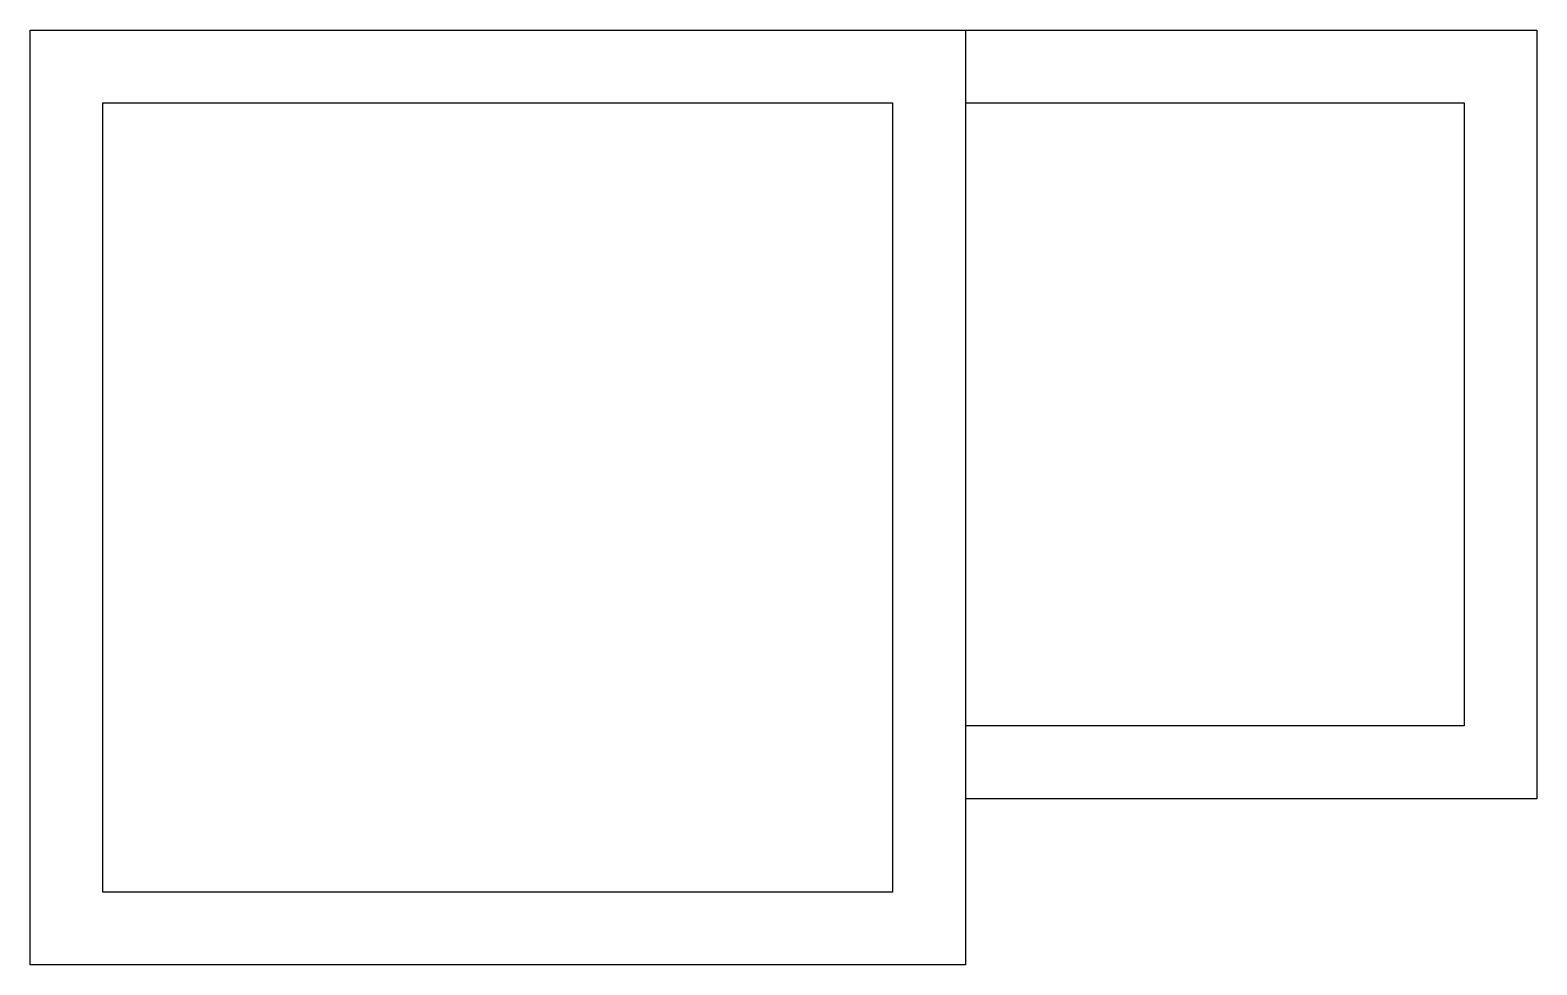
# Model space of a CAD drawing. Extents: x 0 to 1450, y -900 to 0.
import ezdxf

# ---------------------------------------------------------------- set-up
doc = ezdxf.new("R2010")
doc.units = 0
doc.header["$LTSCALE"] = 50
doc.layers.get('0').update_dxf_attribs({"linetype": 'CONTINUOUS'})

msp = doc.modelspace()

# ---------------------------------------------------------------- linework, layer by layer
at = {"color": 0}
for points in [[(0, 0), (900, 0), (900, -900), (0, -900)], [(70, -70), (830, -70), (830, -830), (70, -830)]]:
    msp.add_lwpolyline(points, close=True, dxfattribs=at)
for points in [[(900, 0), (1450, 0), (1450, -740), (900, -740)], [(900, -70), (1380, -70), (1380, -670), (900, -670)]]:
    msp.add_lwpolyline(points, dxfattribs=at)

doc.saveas('drawing.dxf')
